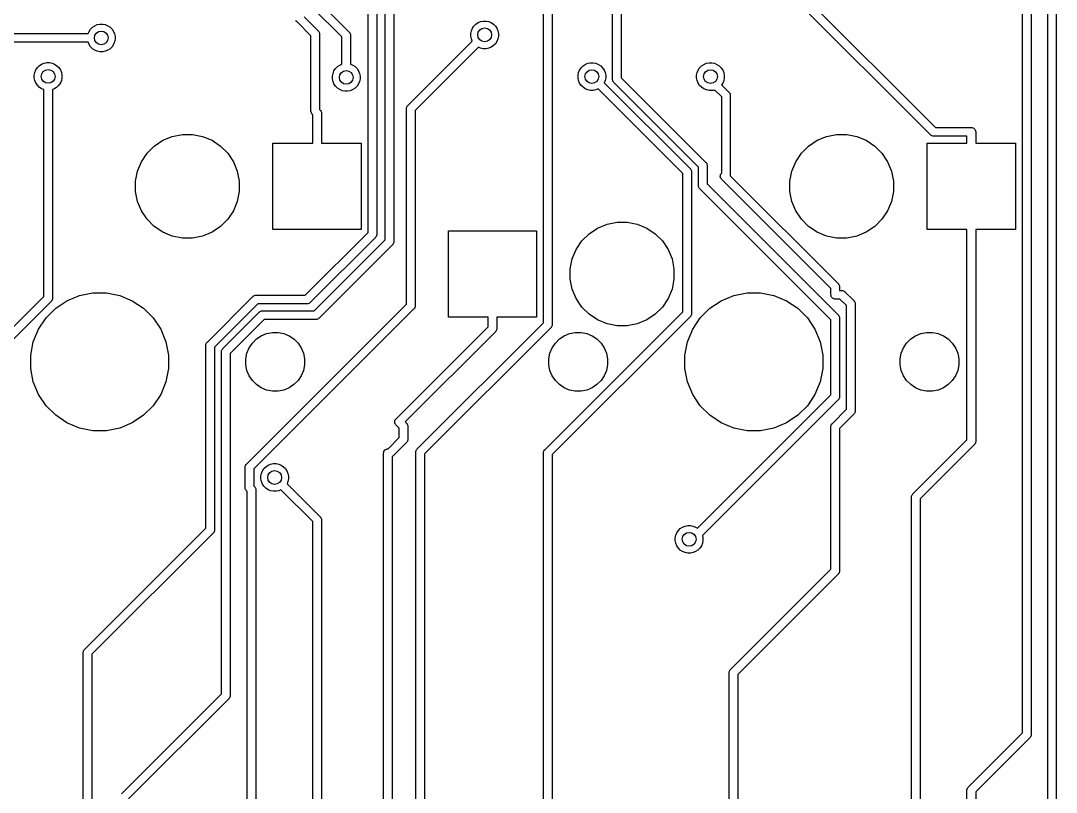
# Model space of a CAD drawing. Extents: x 1.2 to 14.9, y -4.9 to -0.3.
# Drawn here: x 13.698 to 14.877, y -2.725 to -1.846 of the extents above; entities that cross this region are included whole.
import ezdxf

# ---------------------------------------------------------------- set-up
doc = ezdxf.new("R2010")
doc.units = 0
doc.header["$MEASUREMENT"] = 0
doc.layers.add('BLACK', color=7, linetype='CONTINUOUS')

msp = doc.modelspace()

# ---------------------------------------------------------------- linework, layer by layer
at = {"layer": 'BLACK', "linetype": 'CONTINUOUS'}
for p, q in [((14.839, -2.65761), (14.839, -0.782141)), ((14.8489, -0.780343), (14.8489, -2.6594)), ((14.8676, -4.42873), (14.8676, -0.992661)), ((14.8774, -0.992661), (14.8774, -4.43053)), ((14.1132, -2.09596), (14.1132, -1.20623)), ((14.123, -1.20443), (14.123, -2.09776)), ((14.0937, -2.08763), (14.0937, -1.23567)), ((14.1036, -1.23387), (14.1036, -2.08943)), ((14.734, -1.97629), (14.3236, -1.56586)), ((14.3305, -1.5589), (14.7397, -1.96806)), ((14.2936, -2.19049), (14.2936, -1.61228)), ((14.3034, -1.60843), (14.3034, -2.19229)), ((14.3821, -1.66104), (14.3821, -1.9114)), ((14.3722, -1.9132), (14.3722, -1.66284)), ((14.0388, -1.82586), (14.0722, -1.85925)), ((14.064, -1.86494), (14.0306, -1.83155)), ((13.7825, -1.85205), (13.7854, -1.85087)), ((13.7854, -1.85087), (13.7884, -1.85026)), ((13.7884, -1.85026), (13.7915, -1.85026)), ((13.7915, -1.85026), (13.7945, -1.85087)), ((13.7945, -1.85087), (13.7974, -1.85205)), ((14.012, -1.84685), (14.0116, -1.84599)), ((14.0124, -1.84725), (14.012, -1.84685)), ((14.0127, -1.8476), (14.0124, -1.84725)), ((14.0129, -1.84775), (14.0127, -1.8476)), ((14.0287, -1.8636), (14.0129, -1.84775)), ((14.0211, -1.84206), (14.0369, -1.85791)), ((14.2142, -1.85246), (14.2164, -1.85027)), ((14.2164, -1.85027), (14.219, -1.84854)), ((14.219, -1.84854), (14.2219, -1.84736)), ((14.2219, -1.84736), (14.2249, -1.84675)), ((14.2249, -1.84675), (14.228, -1.84675)), ((14.228, -1.84675), (14.2311, -1.84736)), ((14.2311, -1.84736), (14.2339, -1.84854)), ((14.2339, -1.84854), (14.2365, -1.85027)), ((14.2365, -1.85027), (14.2387, -1.85246)), ((13.3959, -1.86109), (13.7749, -1.86109)), ((13.7749, -1.86109), (13.776, -1.85855)), ((13.776, -1.85855), (13.7777, -1.85597)), ((13.7777, -1.85597), (13.7799, -1.85378)), ((13.7799, -1.85378), (13.7825, -1.85205)), ((13.7974, -1.85205), (13.8, -1.85378)), ((13.8, -1.85378), (13.8022, -1.85597)), ((13.8022, -1.85597), (13.8039, -1.85855)), ((13.8039, -1.85855), (13.8051, -1.86141)), ((13.8051, -1.86141), (13.8057, -1.86446)), ((14.0369, -1.85791), (14.0371, -1.85806)), ((14.0371, -1.85806), (14.0373, -1.85825)), ((14.0373, -1.85825), (14.0377, -1.85881)), ((14.0377, -1.85881), (14.0381, -1.8594)), ((14.0381, -1.8594), (14.0382, -1.85967)), ((14.0382, -1.85967), (14.0385, -1.86059)), ((14.0385, -1.86059), (14.0385, -1.86132)), ((14.0385, -1.86132), (14.0385, -1.86132)), ((14.0385, -1.86132), (14.0386, -1.86156)), ((14.0386, -1.86156), (14.0385, -1.8618)), ((14.0385, -1.8618), (14.0385, -1.94756)), ((14.0722, -1.85925), (14.0724, -1.8594)), ((14.0724, -1.8594), (14.0725, -1.85959)), ((14.0725, -1.85959), (14.0725, -1.85959)), ((14.0725, -1.85959), (14.0727, -1.85984)), ((14.0727, -1.85984), (14.073, -1.86015)), ((14.073, -1.86015), (14.0735, -1.86101)), ((14.0735, -1.86101), (14.0737, -1.86194)), ((14.0737, -1.86194), (14.0738, -1.86266)), ((14.0738, -1.86266), (14.0738, -1.86266)), ((14.0738, -1.86266), (14.0738, -1.8629)), ((14.0738, -1.8629), (14.0738, -1.86314)), ((14.0738, -1.86314), (14.0738, -1.89597)), ((14.2107, -1.86095), (14.2113, -1.85791)), ((14.2107, -1.86405), (14.2107, -1.86095)), ((14.2113, -1.85791), (14.2125, -1.85504)), ((14.2125, -1.85504), (14.2142, -1.85246)), ((14.2387, -1.85246), (14.2404, -1.85504)), ((14.2404, -1.85504), (14.2416, -1.85791)), ((14.2416, -1.85791), (14.2422, -1.86095)), ((14.2422, -1.86095), (14.2422, -1.86405)), ((13.7749, -1.87093), (13.3976, -1.87093)), ((13.776, -1.87347), (13.7749, -1.87093)), ((13.7777, -1.87605), (13.776, -1.87347)), ((13.8039, -1.87347), (13.8022, -1.87605)), ((13.8051, -1.8706), (13.8039, -1.87347)), ((13.8057, -1.86756), (13.8051, -1.8706)), ((13.8057, -1.86446), (13.8057, -1.86756)), ((14.0287, -1.94936), (14.0287, -1.8636)), ((14.064, -1.89597), (14.064, -1.86494)), ((14.139, -1.94299), (14.2124, -1.86963)), ((14.2113, -1.86709), (14.2107, -1.86405)), ((14.2124, -1.86963), (14.2113, -1.86709)), ((14.2365, -1.87473), (14.2339, -1.87646)), ((14.2387, -1.87254), (14.2365, -1.87473)), ((14.2404, -1.86996), (14.2387, -1.87254)), ((14.2416, -1.86709), (14.2404, -1.86996)), ((14.2422, -1.86405), (14.2416, -1.86709)), ((13.7799, -1.87824), (13.7777, -1.87605)), ((13.7825, -1.87996), (13.7799, -1.87824)), ((13.7854, -1.88115), (13.7825, -1.87996)), ((13.7884, -1.88176), (13.7854, -1.88115)), ((13.7915, -1.88176), (13.7884, -1.88176)), ((13.7945, -1.88115), (13.7915, -1.88176)), ((13.7974, -1.87996), (13.7945, -1.88115)), ((13.8, -1.87824), (13.7974, -1.87996)), ((13.8022, -1.87605), (13.8, -1.87824)), ((14.2193, -1.87659), (14.1472, -1.94868)), ((14.2219, -1.87764), (14.2193, -1.87659)), ((14.2249, -1.87825), (14.2219, -1.87764)), ((14.228, -1.87825), (14.2249, -1.87825)), ((14.2311, -1.87764), (14.228, -1.87825)), ((14.2339, -1.87646), (14.2311, -1.87764)), ((13.7171, -1.89982), (13.7193, -1.89762)), ((13.7193, -1.89762), (13.7219, -1.8959)), ((13.7219, -1.8959), (13.7248, -1.89471)), ((13.7248, -1.89471), (13.7278, -1.89411)), ((13.7278, -1.89411), (13.7309, -1.89411)), ((13.7309, -1.89411), (13.734, -1.89471)), ((13.734, -1.89471), (13.7368, -1.8959)), ((13.7368, -1.8959), (13.7394, -1.89762)), ((13.7394, -1.89762), (13.7416, -1.89982)), ((14.0589, -1.89874), (14.0614, -1.89702)), ((14.0614, -1.89702), (14.064, -1.89597)), ((14.0738, -1.89597), (14.0764, -1.89702)), ((14.0764, -1.89702), (14.0789, -1.89874)), ((14.3364, -1.90001), (14.3385, -1.89781)), ((14.3385, -1.89781), (14.3411, -1.89609)), ((14.3411, -1.89609), (14.344, -1.8949)), ((14.344, -1.8949), (14.347, -1.8943)), ((14.347, -1.8943), (14.3501, -1.8943)), ((14.3501, -1.8943), (14.3532, -1.8949)), ((14.3532, -1.8949), (14.356, -1.89609)), ((14.356, -1.89609), (14.3586, -1.89781)), ((14.3586, -1.89781), (14.3608, -1.90001)), ((14.4713, -1.90001), (14.4735, -1.89781)), ((14.4735, -1.89781), (14.4761, -1.89609)), ((14.4761, -1.89609), (14.479, -1.8949)), ((14.479, -1.8949), (14.482, -1.8943)), ((14.482, -1.8943), (14.4851, -1.8943)), ((14.4851, -1.8943), (14.4882, -1.8949)), ((14.4882, -1.8949), (14.491, -1.89609)), ((14.491, -1.89609), (14.4936, -1.89781)), ((14.4936, -1.89781), (14.4958, -1.90001)), ((13.7136, -1.9083), (13.7142, -1.90526)), ((13.7136, -1.91141), (13.7136, -1.9083)), ((13.7142, -1.90526), (13.7154, -1.90239)), ((13.7154, -1.90239), (13.7171, -1.89982)), ((13.7416, -1.89982), (13.7433, -1.90239)), ((13.7433, -1.90239), (13.7445, -1.90526)), ((13.7445, -1.90526), (13.7451, -1.9083)), ((13.7451, -1.9083), (13.7451, -1.91141)), ((14.0531, -1.90943), (14.0538, -1.90638)), ((14.0531, -1.91253), (14.0531, -1.90943)), ((14.0538, -1.90638), (14.0549, -1.90352)), ((14.0549, -1.90352), (14.0567, -1.90094)), ((14.0567, -1.90094), (14.0589, -1.89874)), ((14.0789, -1.89874), (14.0811, -1.90094)), ((14.0811, -1.90094), (14.0828, -1.90352)), ((14.0828, -1.90352), (14.084, -1.90638)), ((14.084, -1.90638), (14.0846, -1.90943)), ((14.0846, -1.90943), (14.0846, -1.91253)), ((14.3328, -1.9085), (14.3334, -1.90545)), ((14.3328, -1.9116), (14.3328, -1.9085)), ((14.3334, -1.90545), (14.3346, -1.90259)), ((14.3346, -1.90259), (14.3364, -1.90001)), ((14.3608, -1.90001), (14.3625, -1.90259)), ((14.3625, -1.90259), (14.3637, -1.90545)), ((14.3637, -1.90545), (14.3643, -1.9085)), ((14.3643, -1.9085), (14.3643, -1.9116)), ((14.4678, -1.9085), (14.4684, -1.90545)), ((14.4678, -1.9116), (14.4678, -1.9085)), ((14.4684, -1.90545), (14.4696, -1.90259)), ((14.4696, -1.90259), (14.4713, -1.90001)), ((14.4958, -1.90001), (14.4975, -1.90259)), ((14.4975, -1.90259), (14.4987, -1.90545)), ((14.4987, -1.90545), (14.4993, -1.9085)), ((14.4993, -1.9085), (14.4993, -1.9116)), ((13.7142, -1.91445), (13.7136, -1.91141)), ((13.7154, -1.91731), (13.7142, -1.91445)), ((13.7171, -1.91989), (13.7154, -1.91731)), ((13.7193, -1.92209), (13.7171, -1.91989)), ((13.7219, -1.92381), (13.7193, -1.92209)), ((13.7394, -1.92209), (13.7368, -1.92381)), ((13.7416, -1.91989), (13.7394, -1.92209)), ((13.7433, -1.91731), (13.7416, -1.91989)), ((13.7445, -1.91445), (13.7433, -1.91731)), ((13.7451, -1.91141), (13.7445, -1.91445)), ((14.0538, -1.91557), (14.0531, -1.91253)), ((14.0549, -1.91844), (14.0538, -1.91557)), ((14.0567, -1.92102), (14.0549, -1.91844)), ((14.0589, -1.92321), (14.0567, -1.92102)), ((14.0811, -1.92102), (14.0789, -1.92321)), ((14.0828, -1.91844), (14.0811, -1.92102)), ((14.084, -1.91557), (14.0828, -1.91844)), ((14.0846, -1.91253), (14.084, -1.91557)), ((14.3334, -1.91464), (14.3328, -1.9116)), ((14.3346, -1.91751), (14.3334, -1.91464)), ((14.3364, -1.92009), (14.3346, -1.91751)), ((14.3385, -1.92228), (14.3364, -1.92009)), ((14.3637, -1.91464), (14.3627, -1.91718)), ((14.3627, -1.91718), (14.4603, -2.01483)), ((14.3643, -1.9116), (14.3637, -1.91464)), ((14.3722, -1.91344), (14.3722, -1.9132)), ((14.3722, -1.91368), (14.3722, -1.91344)), ((14.3723, -1.91441), (14.3722, -1.91368)), ((14.3722, -1.91368), (14.3722, -1.91368)), ((14.3726, -1.91533), (14.3723, -1.91441)), ((14.373, -1.91619), (14.3726, -1.91533)), ((14.3736, -1.91694), (14.373, -1.91619)), ((14.3738, -1.91709), (14.3736, -1.91694)), ((14.4698, -2.01309), (14.3738, -1.91709)), ((14.3821, -1.9114), (14.4781, -2.0074)), ((14.4684, -1.91464), (14.4678, -1.9116)), ((14.4696, -1.91751), (14.4684, -1.91464)), ((14.4713, -1.92009), (14.4696, -1.91751)), ((14.4735, -1.92228), (14.4713, -1.92009)), ((14.4975, -1.91751), (14.4963, -1.91932)), ((14.4963, -1.91932), (14.5046, -1.92761)), ((14.4987, -1.91464), (14.4975, -1.91751)), ((14.4993, -1.9116), (14.4987, -1.91464)), ((13.7244, -1.92486), (13.7219, -1.92381)), ((13.7244, -2.16064), (13.7244, -1.92486)), ((13.7368, -1.92381), (13.7343, -1.92486)), ((13.7343, -1.92486), (13.7343, -2.16244)), ((14.0614, -1.92493), (14.0589, -1.92321)), ((14.0643, -1.92612), (14.0614, -1.92493)), ((14.0673, -1.92672), (14.0643, -1.92612)), ((14.0704, -1.92672), (14.0673, -1.92672)), ((14.0735, -1.92612), (14.0704, -1.92672)), ((14.0764, -1.92493), (14.0735, -1.92612)), ((14.0789, -1.92321), (14.0764, -1.92493)), ((14.3411, -1.924), (14.3385, -1.92228)), ((14.344, -1.92519), (14.3411, -1.924)), ((14.347, -1.9258), (14.344, -1.92519)), ((14.3501, -1.9258), (14.347, -1.9258)), ((14.3532, -1.92519), (14.3501, -1.9258)), ((14.3557, -1.92414), (14.3532, -1.92519)), ((14.4521, -2.02052), (14.3557, -1.92414)), ((14.4761, -1.924), (14.4735, -1.92228)), ((14.479, -1.92519), (14.4761, -1.924)), ((14.482, -1.9258), (14.479, -1.92519)), ((14.4833, -1.9258), (14.482, -1.9258)), ((14.4836, -1.92582), (14.4833, -1.9258)), ((14.4838, -1.9258), (14.4836, -1.92582)), ((14.4889, -1.9258), (14.4838, -1.9258)), ((14.4964, -1.9333), (14.4889, -1.9258)), ((14.4964, -2.01997), (14.4964, -1.9333)), ((14.5046, -1.92761), (14.5048, -1.92776)), ((14.5048, -1.92776), (14.5049, -1.92795)), ((14.5049, -1.92795), (14.5049, -1.92795)), ((14.5049, -1.92795), (14.5054, -1.92851)), ((14.5054, -1.92851), (14.5057, -1.92913)), ((14.5057, -1.92913), (14.5059, -1.92937)), ((14.5059, -1.92937), (14.5061, -1.9303)), ((14.5061, -1.9303), (14.5062, -1.93102)), ((14.5062, -1.93102), (14.5062, -1.93102)), ((14.5062, -1.93102), (14.5062, -1.93126)), ((14.5062, -1.93126), (14.5062, -1.9315)), ((14.5062, -1.9315), (14.5062, -2.02179)), ((14.1374, -1.9464), (14.1375, -1.94568)), ((14.1375, -1.94568), (14.1378, -1.94475)), ((14.1378, -1.94475), (14.1382, -1.9439)), ((14.1382, -1.9439), (14.1388, -1.94315)), ((14.1388, -1.94315), (14.139, -1.94299)), ((14.0287, -1.9496), (14.0287, -1.94936)), ((14.0288, -1.95056), (14.0287, -1.9496)), ((14.0291, -1.95149), (14.0288, -1.95056)), ((14.0295, -1.95235), (14.0291, -1.95149)), ((14.03, -1.95291), (14.0295, -1.95235)), ((14.0301, -1.9531), (14.03, -1.95291)), ((14.0303, -1.95325), (14.0301, -1.9531)), ((14.0307, -1.95364), (14.0303, -1.95325)), ((14.0307, -1.98579), (14.0307, -1.95364)), ((14.0385, -1.94756), (14.0389, -1.94796)), ((14.0389, -1.94796), (14.0391, -1.94811)), ((14.0391, -1.94811), (14.0397, -1.94886)), ((14.0397, -1.94886), (14.0402, -1.94971)), ((14.0402, -1.94971), (14.0405, -1.95064)), ((14.0405, -1.95064), (14.0406, -1.95136)), ((14.0406, -1.95136), (14.0406, -1.95137)), ((14.0406, -1.95137), (14.0406, -1.95161)), ((14.0406, -1.95161), (14.0406, -1.95185)), ((14.0406, -1.95185), (14.0406, -1.98579)), ((14.1374, -1.94665), (14.1374, -1.9464)), ((14.1374, -1.9464), (14.1374, -1.9464)), ((14.1374, -1.94689), (14.1374, -1.94665)), ((14.1374, -2.16936), (14.1374, -1.94689)), ((14.1472, -1.94868), (14.1472, -2.17115)), ((14.7397, -1.96806), (14.7804, -1.96806)), ((14.7804, -1.96806), (14.7806, -1.96804)), ((14.7806, -1.96804), (14.7809, -1.96806)), ((14.7809, -1.96806), (14.7816, -1.96813)), ((14.7816, -1.96813), (14.7825, -1.96841)), ((14.7825, -1.96841), (14.7834, -1.96887)), ((14.7834, -1.96887), (14.7841, -1.96948)), ((13.86, -1.98267), (13.8708, -1.97821)), ((13.8708, -1.97821), (13.8822, -1.97594)), ((13.8822, -1.97594), (13.8938, -1.97594)), ((13.8938, -1.97594), (13.9052, -1.97821)), ((13.9052, -1.97821), (13.916, -1.98267)), ((14.605, -1.98267), (14.6158, -1.97821)), ((14.6158, -1.97821), (14.6272, -1.97594)), ((14.6272, -1.97594), (14.6388, -1.97594)), ((14.6388, -1.97594), (14.6502, -1.97821)), ((14.6502, -1.97821), (14.661, -1.98267)), ((14.7342, -1.97648), (14.734, -1.97629)), ((14.7344, -1.97663), (14.7342, -1.97648)), ((14.7349, -1.97709), (14.7344, -1.97663)), ((14.7353, -1.9773), (14.7349, -1.97709)), ((14.7358, -1.97755), (14.7353, -1.9773)), ((14.7367, -1.97783), (14.7358, -1.97755)), ((14.7374, -1.9779), (14.7367, -1.97783)), ((14.7377, -1.97793), (14.7374, -1.9779)), ((14.7374, -1.9779), (14.7374, -1.9779)), ((14.7379, -1.9779), (14.7377, -1.97793)), ((14.7757, -1.9779), (14.7379, -1.9779)), ((14.7757, -1.98579), (14.7757, -1.9779)), ((14.7841, -1.96948), (14.7847, -1.97023)), ((14.7847, -1.97023), (14.7852, -1.97109)), ((14.7852, -1.97109), (14.7855, -1.97202)), ((14.7855, -1.97202), (14.7856, -1.97298)), ((14.7856, -1.97298), (14.7856, -1.97322)), ((14.7856, -1.97322), (14.7856, -1.98579)), ((13.8421, -1.99735), (13.8503, -1.98913)), ((13.8503, -1.98913), (13.86, -1.98267)), ((13.916, -1.98267), (13.9256, -1.98913)), ((13.9256, -1.98913), (13.9339, -1.99735)), ((13.9854, -2.08421), (13.9854, -1.98579)), ((13.9854, -1.98579), (14.0307, -1.98579)), ((14.0406, -1.98579), (14.0858, -1.98579)), ((14.0858, -1.98579), (14.0858, -2.08421)), ((14.5871, -1.99735), (14.5953, -1.98913)), ((14.5953, -1.98913), (14.605, -1.98267)), ((14.661, -1.98267), (14.6706, -1.98913)), ((14.6706, -1.98913), (14.6789, -1.99735)), ((14.7304, -2.08421), (14.7304, -1.98579)), ((14.7304, -1.98579), (14.7757, -1.98579)), ((14.7856, -1.98579), (14.8308, -1.98579)), ((14.8308, -1.98579), (14.8308, -2.08421)), ((13.8357, -2.00703), (13.8421, -1.99735)), ((13.9339, -1.99735), (13.9403, -2.00703)), ((14.5807, -2.00703), (14.5871, -1.99735)), ((14.6789, -1.99735), (14.6853, -2.00703)), ((13.8312, -2.01777), (13.8357, -2.00703)), ((13.9403, -2.00703), (13.9448, -2.01777)), ((14.4603, -2.01483), (14.4605, -2.01499)), ((14.4605, -2.01499), (14.4607, -2.01517)), ((14.4607, -2.01517), (14.4607, -2.01518)), ((14.4607, -2.01518), (14.461, -2.01562)), ((14.461, -2.01562), (14.4611, -2.01574)), ((14.4611, -2.01574), (14.4616, -2.01659)), ((14.4698, -2.03394), (14.4698, -2.01309)), ((14.4781, -2.0074), (14.4782, -2.00755)), ((14.4782, -2.00755), (14.4784, -2.00774)), ((14.4784, -2.00774), (14.4789, -2.0083)), ((14.4789, -2.0083), (14.4793, -2.0091)), ((14.4793, -2.0091), (14.4793, -2.00916)), ((14.4793, -2.00916), (14.4796, -2.01009)), ((14.4796, -2.01009), (14.4797, -2.01081)), ((14.4797, -2.01081), (14.4797, -2.01081)), ((14.4797, -2.01081), (14.4797, -2.01105)), ((14.4797, -2.01105), (14.4797, -2.01129)), ((14.4797, -2.01129), (14.4797, -2.03214)), ((14.5762, -2.01777), (14.5807, -2.00703)), ((14.6853, -2.00703), (14.6898, -2.01777)), ((13.8289, -2.02918), (13.8312, -2.01777)), ((13.9448, -2.01777), (13.947, -2.02918)), ((14.4521, -2.17799), (14.4521, -2.02052)), ((14.4616, -2.01659), (14.4619, -2.01752)), ((14.4619, -2.01752), (14.4619, -2.01824)), ((14.4619, -2.01824), (14.4619, -2.01824)), ((14.4619, -2.01824), (14.462, -2.01848)), ((14.462, -2.01848), (14.4619, -2.01873)), ((14.4619, -2.01873), (14.4619, -2.17979)), ((14.4948, -2.02354), (14.4949, -2.02258)), ((14.4949, -2.02451), (14.4948, -2.02354)), ((14.4949, -2.02258), (14.4952, -2.02165)), ((14.4952, -2.02544), (14.4949, -2.02451)), ((14.4952, -2.02165), (14.4957, -2.0208)), ((14.4957, -2.02629), (14.4952, -2.02544)), ((14.4957, -2.02074), (14.4963, -2.02005)), ((14.4957, -2.0208), (14.4957, -2.02074)), ((14.4963, -2.02704), (14.4957, -2.02629)), ((14.4963, -2.02005), (14.4964, -2.01997)), ((14.4965, -2.02719), (14.4963, -2.02704)), ((14.6208, -2.15153), (14.4965, -2.02719)), ((14.5062, -2.02227), (14.5061, -2.02295)), ((14.5061, -2.02295), (14.629, -2.14584)), ((14.5062, -2.02179), (14.5062, -2.02203)), ((14.5062, -2.02203), (14.5062, -2.02227)), ((14.5062, -2.02227), (14.5062, -2.02227)), ((14.5739, -2.02918), (14.5762, -2.01777)), ((14.6898, -2.01777), (14.692, -2.02918)), ((13.8289, -2.04082), (13.8289, -2.02918)), ((13.947, -2.02918), (13.947, -2.04082)), ((14.4698, -2.03418), (14.4698, -2.03394)), ((14.4698, -2.03442), (14.4698, -2.03418)), ((14.4699, -2.03514), (14.4698, -2.03442)), ((14.4698, -2.03442), (14.4698, -2.03442)), ((14.4702, -2.03607), (14.4699, -2.03514)), ((14.4706, -2.03692), (14.4702, -2.03607)), ((14.4713, -2.03767), (14.4706, -2.03692)), ((14.4714, -2.03783), (14.4713, -2.03767)), ((14.6208, -2.18718), (14.4714, -2.03783)), ((14.4797, -2.03214), (14.629, -2.1815)), ((14.5739, -2.04082), (14.5739, -2.02918)), ((14.692, -2.02918), (14.692, -2.04082)), ((13.8312, -2.05223), (13.8289, -2.04082)), ((13.947, -2.04082), (13.9448, -2.05223)), ((14.5762, -2.05223), (14.5739, -2.04082)), ((14.692, -2.04082), (14.6898, -2.05223)), ((13.8357, -2.06297), (13.8312, -2.05223)), ((13.8421, -2.07265), (13.8357, -2.06297)), ((13.9403, -2.06297), (13.9339, -2.07265)), ((13.9448, -2.05223), (13.9403, -2.06297)), ((14.5807, -2.06297), (14.5762, -2.05223)), ((14.5871, -2.07265), (14.5807, -2.06297)), ((14.6853, -2.06297), (14.6789, -2.07265)), ((14.6898, -2.05223), (14.6853, -2.06297)), ((13.8503, -2.08087), (13.8421, -2.07265)), ((13.9339, -2.07265), (13.9256, -2.08087)), ((14.5953, -2.08087), (14.5871, -2.07265)), ((14.6789, -2.07265), (14.6706, -2.08087)), ((13.86, -2.08733), (13.8503, -2.08087)), ((13.9256, -2.08087), (13.916, -2.08733)), ((14.0858, -2.08421), (13.9854, -2.08421)), ((14.1852, -2.18421), (14.1852, -2.08579)), ((14.1852, -2.08579), (14.2856, -2.08579)), ((14.2856, -2.08579), (14.2856, -2.18421)), ((14.3453, -2.08913), (14.355, -2.08267)), ((14.355, -2.08267), (14.3658, -2.07821)), ((14.3658, -2.07821), (14.3772, -2.07594)), ((14.3772, -2.07594), (14.3888, -2.07594)), ((14.3888, -2.07594), (14.4002, -2.07821)), ((14.4002, -2.07821), (14.411, -2.08267)), ((14.411, -2.08267), (14.4206, -2.08913)), ((14.605, -2.08733), (14.5953, -2.08087)), ((14.6706, -2.08087), (14.661, -2.08733)), ((14.7757, -2.08421), (14.7304, -2.08421)), ((14.7757, -2.32402), (14.7757, -2.08421)), ((14.8308, -2.08421), (14.7856, -2.08421)), ((14.7856, -2.08421), (14.7856, -2.32582)), ((13.8708, -2.09179), (13.86, -2.08733)), ((13.8822, -2.09406), (13.8708, -2.09179)), ((13.8938, -2.09406), (13.8822, -2.09406)), ((13.9052, -2.09179), (13.8938, -2.09406)), ((13.916, -2.08733), (13.9052, -2.09179)), ((14.0222, -2.15917), (14.0937, -2.08763)), ((14.102, -2.09332), (14.0279, -2.1674)), ((14.0322, -2.1769), (14.1132, -2.09596)), ((14.1021, -2.09317), (14.102, -2.09332)), ((14.1026, -2.0926), (14.1021, -2.09317)), ((14.1028, -2.09242), (14.1026, -2.0926)), ((14.1032, -2.09156), (14.1028, -2.09242)), ((14.1033, -2.09125), (14.1032, -2.09156)), ((14.1035, -2.09063), (14.1033, -2.09125)), ((14.1036, -2.08991), (14.1035, -2.09063)), ((14.1036, -2.08943), (14.1036, -2.08967)), ((14.1036, -2.08967), (14.1036, -2.08991)), ((14.1036, -2.08991), (14.1036, -2.08991)), ((14.123, -2.09824), (14.1229, -2.09896)), ((14.1229, -2.09896), (14.1229, -2.09928)), ((14.123, -2.09776), (14.123, -2.098)), ((14.123, -2.098), (14.123, -2.09824)), ((14.123, -2.09824), (14.123, -2.09824)), ((14.3307, -2.10703), (14.3371, -2.09735)), ((14.3371, -2.09735), (14.3453, -2.08913)), ((14.4206, -2.08913), (14.4289, -2.09735)), ((14.4289, -2.09735), (14.4353, -2.10703)), ((14.6158, -2.09179), (14.605, -2.08733)), ((14.6272, -2.09406), (14.6158, -2.09179)), ((14.6388, -2.09406), (14.6272, -2.09406)), ((14.6502, -2.09179), (14.6388, -2.09406)), ((14.661, -2.08733), (14.6502, -2.09179)), ((14.1214, -2.10165), (14.0379, -2.18513)), ((14.1216, -2.1015), (14.1214, -2.10165)), ((14.1218, -2.10122), (14.1216, -2.1015)), ((14.1222, -2.10075), (14.1218, -2.10122)), ((14.1227, -2.09989), (14.1222, -2.10075)), ((14.1229, -2.09928), (14.1227, -2.09989)), ((14.3262, -2.11777), (14.3307, -2.10703)), ((14.4353, -2.10703), (14.4398, -2.11777)), ((14.3239, -2.12918), (14.3262, -2.11777)), ((14.4398, -2.11777), (14.442, -2.12918)), ((14.3239, -2.14082), (14.3239, -2.12918)), ((14.442, -2.12918), (14.442, -2.14082)), ((14.3262, -2.15223), (14.3239, -2.14082)), ((14.442, -2.14082), (14.4398, -2.15223)), ((14.629, -2.14584), (14.6292, -2.14599)), ((14.6292, -2.14599), (14.6294, -2.14618)), ((14.6294, -2.14618), (14.6294, -2.14618)), ((14.6294, -2.14618), (14.6298, -2.14674)), ((13.7651, -2.15952), (13.7803, -2.1565)), ((13.7803, -2.1565), (13.7957, -2.1565)), ((13.7957, -2.1565), (13.8109, -2.15952)), ((14.3307, -2.16297), (14.3262, -2.15223)), ((14.4398, -2.15223), (14.4353, -2.16297)), ((14.5101, -2.15952), (14.5253, -2.1565)), ((14.5253, -2.1565), (14.5407, -2.1565)), ((14.5407, -2.1565), (14.5559, -2.15952)), ((14.6208, -2.15832), (14.6208, -2.15153)), ((14.6298, -2.14674), (14.6303, -2.14759)), ((14.6303, -2.14759), (14.6303, -2.1476)), ((14.6303, -2.1476), (14.6306, -2.14852)), ((14.6306, -2.14852), (14.6306, -2.14925)), ((14.6306, -2.14925), (14.6306, -2.14925)), ((14.6306, -2.14925), (14.6307, -2.14949)), ((14.6307, -2.14949), (14.6306, -2.14973)), ((14.6306, -2.14973), (14.6306, -2.15364)), ((14.6306, -2.15364), (14.6328, -2.15364)), ((14.6328, -2.15364), (14.6331, -2.15361)), ((14.6331, -2.15361), (14.6333, -2.15364)), ((14.6333, -2.15364), (14.6333, -2.15364)), ((14.6333, -2.15364), (14.634, -2.15371)), ((14.634, -2.15371), (14.635, -2.15399)), ((14.635, -2.15399), (14.6358, -2.15445)), ((14.6358, -2.15445), (14.6366, -2.15506)), ((14.6366, -2.15506), (14.6367, -2.15525)), ((14.6367, -2.15525), (14.6468, -2.16529)), ((13.555, -2.33004), (13.7244, -2.16064)), ((13.7327, -2.16633), (13.5633, -2.33573)), ((13.7329, -2.16617), (13.7327, -2.16633)), ((13.7333, -2.16568), (13.7329, -2.16617)), ((13.7335, -2.16542), (13.7333, -2.16568)), ((13.7339, -2.16457), (13.7335, -2.16542)), ((13.734, -2.16431), (13.7339, -2.16457)), ((13.7342, -2.16364), (13.734, -2.16431)), ((13.7343, -2.16292), (13.7342, -2.16364)), ((13.7343, -2.16244), (13.7343, -2.16268)), ((13.7343, -2.16268), (13.7343, -2.16292)), ((13.7343, -2.16292), (13.7343, -2.16292)), ((13.738, -2.17403), (13.7508, -2.16543)), ((13.7508, -2.16543), (13.7651, -2.15952)), ((13.8109, -2.15952), (13.8252, -2.16543)), ((13.8252, -2.16543), (13.838, -2.17403)), ((13.9107, -2.21255), (13.9624, -2.16078)), ((13.9681, -2.16901), (13.9189, -2.21824)), ((13.9555, -2.35129), (14.1374, -2.16936)), ((13.9624, -2.16078), (13.9626, -2.16059)), ((13.9626, -2.16059), (13.9628, -2.16044)), ((13.9628, -2.16044), (13.9634, -2.15998)), ((13.9628, -2.16044), (13.9628, -2.16044)), ((13.9634, -2.15998), (13.9642, -2.15952)), ((13.9642, -2.15952), (13.9651, -2.15924)), ((13.9642, -2.15952), (13.9642, -2.15952)), ((13.9651, -2.15924), (13.9659, -2.15917)), ((13.9659, -2.15917), (13.9661, -2.15915)), ((13.9659, -2.15917), (13.9659, -2.15917)), ((13.9661, -2.15915), (13.9663, -2.15917)), ((13.9663, -2.15917), (14.0222, -2.15917)), ((14.024, -2.16901), (13.9681, -2.16901)), ((14.0242, -2.16904), (14.024, -2.16901)), ((14.0245, -2.16901), (14.0242, -2.16904)), ((14.0252, -2.16894), (14.0245, -2.16901)), ((14.0245, -2.16901), (14.0245, -2.16901)), ((14.0261, -2.16866), (14.0252, -2.16894)), ((14.027, -2.1682), (14.0261, -2.16866)), ((14.0277, -2.16759), (14.027, -2.1682)), ((14.0279, -2.1674), (14.0277, -2.16759)), ((14.3371, -2.17265), (14.3307, -2.16297)), ((14.4353, -2.16297), (14.4289, -2.17265)), ((14.483, -2.17403), (14.4958, -2.16543)), ((14.4958, -2.16543), (14.5101, -2.15952)), ((14.5559, -2.15952), (14.5702, -2.16543)), ((14.5702, -2.16543), (14.583, -2.17403)), ((14.6208, -2.15856), (14.6208, -2.15832)), ((14.6209, -2.15952), (14.6208, -2.15856)), ((14.6212, -2.16045), (14.6209, -2.15952)), ((14.6215, -2.16119), (14.6212, -2.16045)), ((14.6216, -2.16131), (14.6215, -2.16119)), ((14.6222, -2.16206), (14.6216, -2.16131)), ((14.623, -2.16267), (14.6222, -2.16206)), ((14.6238, -2.16313), (14.623, -2.16267)), ((14.6248, -2.16341), (14.6238, -2.16313)), ((14.6257, -2.1635), (14.6248, -2.16341)), ((14.626, -2.16348), (14.6257, -2.1635)), ((14.631, -2.16348), (14.626, -2.16348)), ((14.6385, -2.17098), (14.631, -2.16348)), ((14.6468, -2.16529), (14.6469, -2.16544)), ((14.6469, -2.16544), (14.6471, -2.16563)), ((14.6471, -2.16563), (14.6471, -2.16563)), ((14.6471, -2.16563), (14.6476, -2.16619)), ((14.6476, -2.16619), (14.648, -2.16699)), ((14.648, -2.16699), (14.648, -2.16705)), ((14.648, -2.16705), (14.6483, -2.16798)), ((14.6483, -2.16798), (14.6484, -2.1687)), ((14.6484, -2.1687), (14.6484, -2.1687)), ((14.6484, -2.1687), (14.6484, -2.16894)), ((14.6484, -2.16894), (14.6484, -2.16918)), ((14.6484, -2.16918), (14.6484, -2.29083)), ((13.727, -2.18496), (13.738, -2.17403)), ((13.838, -2.17403), (13.849, -2.18496)), ((13.9284, -2.2199), (13.9698, -2.17851)), ((14.1456, -2.17504), (13.9637, -2.35698)), ((13.9698, -2.17851), (13.9699, -2.17832)), ((13.9699, -2.17832), (13.9701, -2.17817)), ((13.9701, -2.17817), (13.9707, -2.17771)), ((13.9707, -2.17771), (13.9716, -2.17725)), ((13.9716, -2.17725), (13.9725, -2.17697)), ((13.9725, -2.17697), (13.9732, -2.1769)), ((13.9732, -2.1769), (13.9734, -2.17687)), ((13.9732, -2.1769), (13.9732, -2.1769)), ((13.9734, -2.17687), (13.9737, -2.1769)), ((13.9737, -2.1769), (14.0322, -2.1769)), ((14.1458, -2.17489), (14.1456, -2.17504)), ((14.1461, -2.17455), (14.1458, -2.17489)), ((14.1464, -2.17414), (14.1461, -2.17455)), ((14.1469, -2.17329), (14.1464, -2.17414)), ((14.147, -2.17305), (14.1469, -2.17329)), ((14.1472, -2.17236), (14.147, -2.17305)), ((14.1472, -2.17115), (14.1473, -2.17139)), ((14.1473, -2.17139), (14.1472, -2.17163)), ((14.1472, -2.17163), (14.1472, -2.17164)), ((14.1472, -2.17164), (14.1472, -2.17236)), ((14.2952, -2.33492), (14.4521, -2.17799)), ((14.3453, -2.18087), (14.3371, -2.17265)), ((14.355, -2.18733), (14.3453, -2.18087)), ((14.4206, -2.18087), (14.411, -2.18733)), ((14.4289, -2.17265), (14.4206, -2.18087)), ((14.4619, -2.18099), (14.4616, -2.18192)), ((14.4619, -2.17979), (14.462, -2.18003)), ((14.462, -2.18003), (14.4619, -2.18027)), ((14.4619, -2.18027), (14.4619, -2.18027)), ((14.4619, -2.18027), (14.4619, -2.18099)), ((14.472, -2.18496), (14.483, -2.17403)), ((14.583, -2.17403), (14.594, -2.18496)), ((14.629, -2.1815), (14.6292, -2.18165)), ((14.6385, -2.28903), (14.6385, -2.17098)), ((13.7184, -2.19782), (13.727, -2.18496)), ((13.849, -2.18496), (13.8576, -2.19782)), ((13.9755, -2.18674), (13.9366, -2.22559)), ((14.034, -2.18674), (13.9755, -2.18674)), ((14.0343, -2.18676), (14.034, -2.18674)), ((14.0345, -2.18674), (14.0343, -2.18676)), ((14.0352, -2.18667), (14.0345, -2.18674)), ((14.0345, -2.18674), (14.0345, -2.18674)), ((14.0362, -2.18639), (14.0352, -2.18667)), ((14.037, -2.18593), (14.0362, -2.18639)), ((14.0378, -2.18532), (14.037, -2.18593)), ((14.0379, -2.18513), (14.0378, -2.18532)), ((14.1497, -2.33433), (14.2936, -2.19049)), ((14.2304, -2.18421), (14.1852, -2.18421)), ((14.2304, -2.19498), (14.2304, -2.18421)), ((14.2856, -2.18421), (14.2403, -2.18421)), ((14.2403, -2.18421), (14.2403, -2.19678)), ((14.3034, -2.19277), (14.3033, -2.19349)), ((14.4603, -2.18368), (14.3034, -2.34061)), ((14.3034, -2.19229), (14.3034, -2.19253)), ((14.3034, -2.19253), (14.3034, -2.19277)), ((14.3034, -2.19277), (14.3034, -2.19277)), ((14.3658, -2.19179), (14.355, -2.18733)), ((14.3772, -2.19406), (14.3658, -2.19179)), ((14.4002, -2.19179), (14.3888, -2.19406)), ((14.411, -2.18733), (14.4002, -2.19179)), ((14.4605, -2.18352), (14.4603, -2.18368)), ((14.4607, -2.18334), (14.4605, -2.18352)), ((14.4611, -2.18278), (14.4607, -2.18334)), ((14.4607, -2.18334), (14.4607, -2.18334)), ((14.4616, -2.18192), (14.4611, -2.18277)), ((14.4611, -2.18277), (14.4611, -2.18278)), ((14.4634, -2.19782), (14.472, -2.18496)), ((14.594, -2.18496), (14.6026, -2.19782)), ((14.6208, -2.27281), (14.6208, -2.18718)), ((14.6292, -2.18165), (14.6294, -2.18184)), ((14.6294, -2.18184), (14.6294, -2.18184)), ((14.6294, -2.18184), (14.6297, -2.18226)), ((14.6297, -2.18226), (14.6298, -2.1824)), ((14.6298, -2.1824), (14.6303, -2.18325)), ((14.6303, -2.18325), (14.6306, -2.18418)), ((14.6306, -2.18418), (14.6306, -2.1849)), ((14.6306, -2.1849), (14.6306, -2.1849)), ((14.6306, -2.1849), (14.6307, -2.18515)), ((14.6307, -2.18515), (14.6306, -2.18539)), ((14.6306, -2.18539), (14.6306, -2.27461)), ((13.7125, -2.2121), (13.7184, -2.19782)), ((13.8576, -2.19782), (13.8635, -2.2121)), ((13.9721, -2.20531), (13.9782, -2.20279)), ((13.9782, -2.20279), (13.9847, -2.2015)), ((13.9847, -2.2015), (13.9913, -2.2015)), ((13.9913, -2.2015), (13.9978, -2.20279)), ((13.9978, -2.20279), (14.0039, -2.20531)), ((14.1256, -2.29982), (14.2304, -2.19498)), ((14.2387, -2.20067), (14.1359, -2.30347)), ((14.3018, -2.19618), (14.1579, -2.34001)), ((14.2389, -2.20052), (14.2387, -2.20067)), ((14.2393, -2.19994), (14.2389, -2.20052)), ((14.2395, -2.19977), (14.2393, -2.19994)), ((14.2399, -2.19891), (14.2395, -2.19977)), ((14.24, -2.19859), (14.2399, -2.19891)), ((14.2402, -2.19798), (14.24, -2.19859)), ((14.2403, -2.19726), (14.2402, -2.19798)), ((14.2403, -2.19678), (14.2403, -2.19702)), ((14.2403, -2.19702), (14.2403, -2.19726)), ((14.2403, -2.19726), (14.2403, -2.19726)), ((14.302, -2.19602), (14.3018, -2.19618)), ((14.3021, -2.19584), (14.302, -2.19602)), ((14.3026, -2.19527), (14.3021, -2.19584)), ((14.3021, -2.19584), (14.3021, -2.19584)), ((14.3027, -2.19513), (14.3026, -2.19527)), ((14.303, -2.19442), (14.3027, -2.19513)), ((14.3033, -2.19349), (14.303, -2.19442)), ((14.3171, -2.20531), (14.3232, -2.20279)), ((14.3232, -2.20279), (14.3297, -2.2015)), ((14.3297, -2.2015), (14.3363, -2.2015)), ((14.3363, -2.2015), (14.3428, -2.20279)), ((14.3428, -2.20279), (14.3489, -2.20531)), ((14.3888, -2.19406), (14.3772, -2.19406)), ((14.4575, -2.2121), (14.4634, -2.19782)), ((14.6026, -2.19782), (14.6085, -2.2121)), ((14.7171, -2.20531), (14.7232, -2.20279)), ((14.7232, -2.20279), (14.7297, -2.2015)), ((14.7297, -2.2015), (14.7363, -2.2015)), ((14.7363, -2.2015), (14.7428, -2.20279)), ((14.7428, -2.20279), (14.7489, -2.20531)), ((13.7095, -2.22727), (13.7125, -2.2121)), ((13.8635, -2.2121), (13.8665, -2.22727)), ((13.909, -2.2162), (13.9091, -2.21596)), ((13.9091, -2.21644), (13.909, -2.2162)), ((13.9091, -2.21524), (13.9094, -2.21431)), ((13.9091, -2.21596), (13.9091, -2.21524)), ((13.9091, -2.21596), (13.9091, -2.21596)), ((13.9091, -2.42449), (13.9091, -2.21644)), ((13.9094, -2.21431), (13.9099, -2.21345)), ((13.9099, -2.21345), (13.9105, -2.2127)), ((13.9105, -2.2127), (13.9107, -2.21255)), ((13.9583, -2.21913), (13.962, -2.21365)), ((13.962, -2.21365), (13.9666, -2.20898)), ((13.9666, -2.20898), (13.9721, -2.20531)), ((14.0039, -2.20531), (14.0093, -2.20898)), ((14.0093, -2.20898), (14.014, -2.21365)), ((14.014, -2.21365), (14.0177, -2.21913)), ((14.3033, -2.21913), (14.307, -2.21365)), ((14.307, -2.21365), (14.3116, -2.20898)), ((14.3116, -2.20898), (14.3171, -2.20531)), ((14.3489, -2.20531), (14.3543, -2.20898)), ((14.3543, -2.20898), (14.359, -2.21365)), ((14.359, -2.21365), (14.3627, -2.21913)), ((14.4545, -2.22727), (14.4575, -2.2121)), ((14.6085, -2.2121), (14.6115, -2.22727)), ((14.7033, -2.21913), (14.707, -2.21365)), ((14.707, -2.21365), (14.7116, -2.20898)), ((14.7116, -2.20898), (14.7171, -2.20531)), ((14.7489, -2.20531), (14.7543, -2.20898)), ((14.7543, -2.20898), (14.759, -2.21365)), ((14.759, -2.21365), (14.7627, -2.21913)), ((13.7095, -2.24273), (13.7095, -2.22727)), ((13.8665, -2.22727), (13.8665, -2.24273)), ((13.9189, -2.21824), (13.9189, -2.42629)), ((13.9268, -2.22331), (13.9269, -2.22258)), ((13.9268, -2.22355), (13.9268, -2.22331)), ((13.9268, -2.22331), (13.9268, -2.22331)), ((13.9268, -2.22379), (13.9268, -2.22355)), ((13.9268, -2.61325), (13.9268, -2.22379)), ((13.9269, -2.22258), (13.9271, -2.22165)), ((13.9271, -2.22165), (13.9276, -2.2208)), ((13.9276, -2.2208), (13.9282, -2.22005)), ((13.9282, -2.22005), (13.9284, -2.2199)), ((13.9366, -2.22559), (13.9366, -2.61504)), ((13.9545, -2.2317), (13.9558, -2.22523)), ((13.9558, -2.22523), (13.9583, -2.21913)), ((14.0177, -2.21913), (14.0202, -2.22523)), ((14.0202, -2.22523), (14.0215, -2.2317)), ((14.2995, -2.2317), (14.3008, -2.22523)), ((14.3008, -2.22523), (14.3033, -2.21913)), ((14.3627, -2.21913), (14.3652, -2.22523)), ((14.3652, -2.22523), (14.3665, -2.2317)), ((14.4545, -2.24273), (14.4545, -2.22727)), ((14.6115, -2.22727), (14.6115, -2.24273)), ((14.6995, -2.2317), (14.7008, -2.22523)), ((14.7008, -2.22523), (14.7033, -2.21913)), ((14.7627, -2.21913), (14.7652, -2.22523)), ((14.7652, -2.22523), (14.7665, -2.2317)), ((13.9545, -2.2383), (13.9545, -2.2317)), ((13.9558, -2.24477), (13.9545, -2.2383)), ((14.0215, -2.2383), (14.0202, -2.24477)), ((14.0215, -2.2317), (14.0215, -2.2383)), ((14.2995, -2.2383), (14.2995, -2.2317)), ((14.3008, -2.24477), (14.2995, -2.2383)), ((14.3665, -2.2383), (14.3652, -2.24477)), ((14.3665, -2.2317), (14.3665, -2.2383)), ((14.6995, -2.2383), (14.6995, -2.2317)), ((14.7008, -2.24477), (14.6995, -2.2383)), ((14.7665, -2.2383), (14.7652, -2.24477)), ((14.7665, -2.2317), (14.7665, -2.2383)), ((13.7125, -2.2579), (13.7095, -2.24273)), ((13.8665, -2.24273), (13.8635, -2.2579)), ((13.9583, -2.25087), (13.9558, -2.24477)), ((13.962, -2.25636), (13.9583, -2.25087)), ((14.0177, -2.25087), (14.014, -2.25636)), ((14.0202, -2.24477), (14.0177, -2.25087)), ((14.3033, -2.25087), (14.3008, -2.24477)), ((14.307, -2.25636), (14.3033, -2.25087)), ((14.3627, -2.25087), (14.359, -2.25636)), ((14.3652, -2.24477), (14.3627, -2.25087)), ((14.4575, -2.2579), (14.4545, -2.24273)), ((14.6115, -2.24273), (14.6085, -2.2579)), ((14.7033, -2.25087), (14.7008, -2.24477)), ((14.707, -2.25636), (14.7033, -2.25087)), ((14.7627, -2.25087), (14.759, -2.25636)), ((14.7652, -2.24477), (14.7627, -2.25087)), ((13.7184, -2.27218), (13.7125, -2.2579)), ((13.8635, -2.2579), (13.8576, -2.27218)), ((13.9666, -2.26102), (13.962, -2.25636)), ((13.9721, -2.26469), (13.9666, -2.26102)), ((14.0093, -2.26102), (14.0039, -2.26469)), ((14.014, -2.25636), (14.0093, -2.26102)), ((14.3116, -2.26102), (14.307, -2.25636)), ((14.3171, -2.26469), (14.3116, -2.26102)), ((14.3543, -2.26102), (14.3489, -2.26469)), ((14.359, -2.25636), (14.3543, -2.26102)), ((14.4634, -2.27218), (14.4575, -2.2579)), ((14.6085, -2.2579), (14.6026, -2.27218)), ((14.7116, -2.26102), (14.707, -2.25636)), ((14.7171, -2.26469), (14.7116, -2.26102)), ((14.7543, -2.26102), (14.7489, -2.26469)), ((14.759, -2.25636), (14.7543, -2.26102)), ((13.727, -2.28504), (13.7184, -2.27218)), ((13.8576, -2.27218), (13.849, -2.28504)), ((13.9782, -2.26721), (13.9721, -2.26469)), ((13.9847, -2.2685), (13.9782, -2.26721)), ((13.9913, -2.2685), (13.9847, -2.2685)), ((13.9978, -2.26721), (13.9913, -2.2685)), ((14.0039, -2.26469), (13.9978, -2.26721)), ((14.3232, -2.26721), (14.3171, -2.26469)), ((14.3297, -2.2685), (14.3232, -2.26721)), ((14.3363, -2.2685), (14.3297, -2.2685)), ((14.3428, -2.26721), (14.3363, -2.2685)), ((14.3489, -2.26469), (14.3428, -2.26721)), ((14.472, -2.28504), (14.4634, -2.27218)), ((14.4689, -2.42471), (14.6208, -2.27281)), ((14.6026, -2.27218), (14.594, -2.28504)), ((14.6306, -2.27582), (14.6303, -2.27674)), ((14.6306, -2.27461), (14.6307, -2.27485)), ((14.6307, -2.27485), (14.6306, -2.27509)), ((14.6306, -2.27509), (14.6306, -2.27509)), ((14.6306, -2.27509), (14.6306, -2.27582)), ((14.7232, -2.26721), (14.7171, -2.26469)), ((14.7297, -2.2685), (14.7232, -2.26721)), ((14.7363, -2.2685), (14.7297, -2.2685)), ((14.7428, -2.26721), (14.7363, -2.2685)), ((14.7489, -2.26469), (14.7428, -2.26721)), ((13.738, -2.29597), (13.727, -2.28504)), ((13.849, -2.28504), (13.838, -2.29597)), ((14.483, -2.29597), (14.472, -2.28504)), ((14.629, -2.2785), (14.4745, -2.43303)), ((14.594, -2.28504), (14.583, -2.29597)), ((14.6292, -2.27835), (14.629, -2.2785)), ((14.6294, -2.27816), (14.6292, -2.27835)), ((14.6298, -2.2776), (14.6294, -2.27816)), ((14.6294, -2.27816), (14.6294, -2.27816)), ((14.6299, -2.27756), (14.6298, -2.2776)), ((14.6303, -2.27674), (14.6299, -2.27756)), ((13.7508, -2.30457), (13.738, -2.29597)), ((13.838, -2.29597), (13.8252, -2.30457)), ((14.4958, -2.30457), (14.483, -2.29597)), ((14.583, -2.29597), (14.5702, -2.30457)), ((14.6224, -2.30514), (14.6385, -2.28903)), ((14.6468, -2.29472), (14.6306, -2.31083)), ((14.6469, -2.29456), (14.6468, -2.29472)), ((14.6471, -2.29438), (14.6469, -2.29456)), ((14.6476, -2.29381), (14.6471, -2.29438)), ((14.6471, -2.29438), (14.6471, -2.29438)), ((14.648, -2.29296), (14.6476, -2.29381)), ((14.6481, -2.29254), (14.648, -2.29296)), ((14.6483, -2.29203), (14.6481, -2.29254)), ((14.6484, -2.29131), (14.6483, -2.29203)), ((14.6484, -2.29083), (14.6484, -2.29107)), ((14.6484, -2.29107), (14.6484, -2.29131)), ((14.6484, -2.29131), (14.6484, -2.29131)), ((13.7651, -2.31048), (13.7508, -2.30457)), ((13.7803, -2.3135), (13.7651, -2.31048)), ((13.8109, -2.31048), (13.7957, -2.3135)), ((13.8252, -2.30457), (13.8109, -2.31048)), ((14.124, -2.30347), (14.1241, -2.30251)), ((14.1241, -2.30444), (14.124, -2.30347)), ((14.1241, -2.30251), (14.1243, -2.30158)), ((14.1243, -2.30536), (14.1241, -2.30444)), ((14.1243, -2.30158), (14.1248, -2.30073)), ((14.1248, -2.30622), (14.1243, -2.30536)), ((14.1248, -2.3007), (14.1254, -2.29998)), ((14.1248, -2.30073), (14.1248, -2.3007)), ((14.1254, -2.30697), (14.1248, -2.30622)), ((14.1254, -2.29998), (14.1256, -2.29982)), ((14.1256, -2.30712), (14.1254, -2.30697)), ((14.1292, -2.3107), (14.1256, -2.30712)), ((14.1292, -2.32132), (14.1292, -2.3107)), ((14.1359, -2.30347), (14.1374, -2.30501)), ((14.1374, -2.30501), (14.1376, -2.30516)), ((14.1376, -2.30516), (14.1377, -2.30535)), ((14.1377, -2.30535), (14.1377, -2.30535)), ((14.1377, -2.30535), (14.1381, -2.30582)), ((14.1381, -2.30582), (14.1382, -2.30591)), ((14.1382, -2.30591), (14.1387, -2.30677)), ((14.1387, -2.30677), (14.1389, -2.3077)), ((14.1389, -2.3077), (14.139, -2.30842)), ((14.139, -2.30842), (14.139, -2.30842)), ((14.139, -2.30842), (14.139, -2.30866)), ((14.139, -2.30866), (14.139, -2.3089)), ((14.139, -2.3089), (14.139, -2.32312)), ((14.5101, -2.31048), (14.4958, -2.30457)), ((14.5253, -2.3135), (14.5101, -2.31048)), ((14.5559, -2.31048), (14.5407, -2.3135)), ((14.5702, -2.30457), (14.5559, -2.31048)), ((14.6208, -2.30805), (14.6209, -2.30783)), ((14.6208, -2.3088), (14.6208, -2.30805)), ((14.6208, -2.30904), (14.6208, -2.3088)), ((14.6208, -2.47118), (14.6208, -2.30904)), ((14.6209, -2.30783), (14.621, -2.30748)), ((14.621, -2.30748), (14.6212, -2.3069)), ((14.6212, -2.3069), (14.6216, -2.30605)), ((14.6216, -2.30605), (14.6221, -2.30549)), ((14.6221, -2.30549), (14.6222, -2.3053)), ((14.6221, -2.30549), (14.6221, -2.30549)), ((14.6222, -2.3053), (14.6224, -2.30514)), ((14.6306, -2.31083), (14.6306, -2.47298)), ((13.7957, -2.3135), (13.7803, -2.3135)), ((14.1165, -2.33401), (14.1292, -2.32132)), ((14.139, -2.32312), (14.139, -2.32336)), ((14.5407, -2.3135), (14.5253, -2.3135)), ((14.1129, -2.33544), (14.1136, -2.33483)), ((14.1136, -2.33483), (14.1145, -2.33437)), ((14.1145, -2.33437), (14.1154, -2.33409)), ((14.1154, -2.33409), (14.1161, -2.33402)), ((14.1161, -2.33402), (14.1164, -2.334)), ((14.1161, -2.33402), (14.1161, -2.33402)), ((14.1164, -2.334), (14.1165, -2.33401)), ((14.1374, -2.32701), (14.1222, -2.34225)), ((14.1376, -2.32685), (14.1374, -2.32701)), ((14.1378, -2.32659), (14.1376, -2.32685)), ((14.1382, -2.32611), (14.1378, -2.32659)), ((14.1387, -2.32525), (14.1382, -2.32611)), ((14.1389, -2.32432), (14.1387, -2.3251)), ((14.1387, -2.3251), (14.1387, -2.32525)), ((14.139, -2.3236), (14.1389, -2.32432)), ((14.139, -2.32336), (14.139, -2.3236)), ((14.139, -2.3236), (14.139, -2.3236)), ((14.1489, -2.33523), (14.1495, -2.33448)), ((14.1495, -2.33448), (14.1497, -2.33433)), ((14.7142, -2.38553), (14.7757, -2.32402)), ((14.7839, -2.32971), (14.7224, -2.39122)), ((14.7841, -2.32956), (14.7839, -2.32971)), ((14.7843, -2.32937), (14.7841, -2.32956)), ((14.7847, -2.32881), (14.7843, -2.32937)), ((14.7843, -2.32937), (14.7843, -2.32937)), ((14.7852, -2.32796), (14.7847, -2.32881)), ((14.7853, -2.32763), (14.7852, -2.32796)), ((14.7855, -2.32703), (14.7853, -2.32763)), ((14.7856, -2.3263), (14.7855, -2.32703)), ((14.7856, -2.32582), (14.7856, -2.32606)), ((14.7856, -2.32606), (14.7856, -2.3263)), ((14.7856, -2.3263), (14.7856, -2.3263)), ((14.1114, -2.33894), (14.1115, -2.33798)), ((14.1114, -2.33918), (14.1114, -2.33894)), ((14.1114, -3.13438), (14.1114, -2.33918)), ((14.1115, -2.33798), (14.1118, -2.33705)), ((14.1118, -2.33705), (14.1123, -2.33619)), ((14.1123, -2.33619), (14.1129, -2.33544)), ((14.122, -2.34244), (14.1213, -2.34303)), ((14.1213, -2.34303), (14.1213, -3.13618)), ((14.1222, -2.34225), (14.122, -2.34244)), ((14.1481, -2.33773), (14.1482, -2.33701)), ((14.1481, -2.33774), (14.1481, -2.33773)), ((14.1481, -2.33798), (14.1481, -2.33774)), ((14.1481, -2.33822), (14.1481, -2.33798)), ((14.1481, -3.16687), (14.1481, -2.33822)), ((14.1482, -2.33701), (14.1485, -2.33608)), ((14.1485, -2.33608), (14.1489, -2.33523)), ((14.1579, -2.34001), (14.1579, -3.16866)), ((14.2935, -2.33857), (14.2936, -2.33761)), ((14.2936, -2.33882), (14.2935, -2.33857)), ((14.2936, -2.33761), (14.2939, -2.33668)), ((14.2936, -2.93923), (14.2936, -2.33882)), ((14.2939, -2.33668), (14.2944, -2.33583)), ((14.2944, -2.33583), (14.2948, -2.33527)), ((14.2948, -2.33527), (14.295, -2.33508)), ((14.2948, -2.33527), (14.2948, -2.33527)), ((14.295, -2.33508), (14.2952, -2.33492)), ((14.3034, -2.34061), (14.3034, -2.94103)), ((13.9538, -2.35494), (13.9539, -2.3547)), ((13.9539, -2.35518), (13.9538, -2.35494)), ((13.9539, -2.35398), (13.9542, -2.35305)), ((13.9539, -2.3547), (13.9539, -2.35398)), ((13.9539, -2.3547), (13.9539, -2.3547)), ((13.9539, -2.37835), (13.9539, -2.35518)), ((13.9542, -2.35305), (13.9547, -2.35219)), ((13.9547, -2.35219), (13.9553, -2.35144)), ((13.9553, -2.35144), (13.9555, -2.35129)), ((13.9637, -2.35698), (13.9637, -2.37656)), ((13.9734, -2.35931), (13.9751, -2.35673)), ((13.9751, -2.35673), (13.9773, -2.35454)), ((13.9773, -2.35454), (13.9799, -2.35281)), ((13.9799, -2.35281), (13.9827, -2.35162)), ((13.9827, -2.35162), (13.9858, -2.35102)), ((13.9858, -2.35102), (13.9889, -2.35102)), ((13.9889, -2.35102), (13.9919, -2.35162)), ((13.9919, -2.35162), (13.9948, -2.35281)), ((13.9948, -2.35281), (13.9974, -2.35454)), ((13.9974, -2.35454), (13.9996, -2.35673)), ((13.9996, -2.35673), (14.0013, -2.35931)), ((13.9716, -2.36522), (13.9722, -2.36217)), ((13.9716, -2.36832), (13.9716, -2.36522)), ((13.9722, -2.37136), (13.9716, -2.36832)), ((13.9722, -2.36217), (13.9734, -2.35931)), ((14.0013, -2.35931), (14.0025, -2.36217)), ((14.0025, -2.36217), (14.0031, -2.36522)), ((14.0031, -2.36832), (14.0025, -2.37136)), ((14.0031, -2.36522), (14.0031, -2.36832)), ((13.9538, -2.37859), (13.9539, -2.37835)), ((13.9539, -2.37956), (13.9538, -2.37859)), ((13.9542, -2.38049), (13.9539, -2.37956)), ((13.9547, -2.38134), (13.9542, -2.38049)), ((13.9549, -2.38165), (13.9547, -2.38134)), ((13.9553, -2.38209), (13.9549, -2.38165)), ((13.9637, -2.37656), (13.9644, -2.37723)), ((13.9644, -2.37723), (13.9646, -2.37739)), ((13.9646, -2.37739), (13.9652, -2.37813)), ((13.9652, -2.37813), (13.9656, -2.37899)), ((13.9656, -2.37899), (13.9659, -2.37992)), ((13.9659, -2.37992), (13.966, -2.38064)), ((13.966, -2.38064), (13.966, -2.38064)), ((13.966, -2.38064), (13.966, -2.38088)), ((13.966, -2.38088), (13.966, -2.38112)), ((13.966, -2.38112), (13.966, -2.88624)), ((13.9734, -2.37423), (13.9722, -2.37136)), ((13.9751, -2.37681), (13.9734, -2.37423)), ((13.9773, -2.379), (13.9751, -2.37681)), ((13.9799, -2.38072), (13.9773, -2.379)), ((13.9827, -2.38191), (13.9799, -2.38072)), ((13.9858, -2.38252), (13.9827, -2.38191)), ((13.9919, -2.38191), (13.9889, -2.38252)), ((13.9945, -2.38086), (13.9919, -2.38191)), ((14.0307, -2.41711), (13.9945, -2.38086)), ((14.0025, -2.37136), (14.0014, -2.3739)), ((14.0014, -2.3739), (14.0389, -2.41142)), ((13.9555, -2.38225), (13.9553, -2.38209)), ((13.9561, -2.38292), (13.9555, -2.38225)), ((13.9561, -2.88445), (13.9561, -2.38292)), ((13.9889, -2.38252), (13.9858, -2.38252)), ((14.7126, -2.38918), (14.7127, -2.38822)), ((14.7126, -2.38942), (14.7126, -2.38918)), ((14.7126, -2.93295), (14.7126, -2.38942)), ((14.7127, -2.38822), (14.7129, -2.38729)), ((14.7129, -2.38729), (14.7134, -2.38643)), ((14.7134, -2.38643), (14.7139, -2.38587)), ((14.7139, -2.38587), (14.714, -2.38568)), ((14.7139, -2.38587), (14.7139, -2.38587)), ((14.714, -2.38568), (14.7142, -2.38553)), ((14.7224, -2.39122), (14.7224, -2.93475)), ((14.0307, -2.73579), (14.0307, -2.41711)), ((14.0389, -2.41142), (14.0391, -2.41157)), ((14.0391, -2.41157), (14.0393, -2.41176)), ((14.0393, -2.41176), (14.0393, -2.41176)), ((14.0393, -2.41176), (14.0396, -2.41218)), ((14.0396, -2.41218), (14.0397, -2.41232)), ((14.0397, -2.41232), (14.0402, -2.41318)), ((14.0402, -2.41318), (14.0405, -2.41411)), ((14.0405, -2.41411), (14.0406, -2.41483)), ((14.0406, -2.41483), (14.0406, -2.41483)), ((14.0406, -2.41483), (14.0406, -2.41507)), ((14.0406, -2.41507), (14.0406, -2.41531)), ((14.0406, -2.41531), (14.0406, -2.73579)), ((13.771, -2.56253), (13.9091, -2.42449)), ((13.9186, -2.42842), (13.9181, -2.42927)), ((13.9187, -2.42807), (13.9186, -2.42842)), ((13.9188, -2.42749), (13.9187, -2.42807)), ((13.9189, -2.42677), (13.9188, -2.42749)), ((13.9189, -2.42629), (13.9189, -2.42653)), ((13.9189, -2.42653), (13.9189, -2.42677)), ((13.9189, -2.42677), (13.9189, -2.42677)), ((14.4453, -2.42977), (14.4471, -2.42719)), ((14.4471, -2.42719), (14.4492, -2.425)), ((14.4492, -2.425), (14.4518, -2.42327)), ((14.4518, -2.42327), (14.4547, -2.42209)), ((14.4547, -2.42209), (14.4577, -2.42148)), ((14.4577, -2.42148), (14.4608, -2.42148)), ((14.4608, -2.42148), (14.4639, -2.42209)), ((14.4639, -2.42209), (14.4667, -2.42327)), ((14.4667, -2.42327), (14.4689, -2.42471)), ((13.9173, -2.43018), (13.7793, -2.56822)), ((13.9175, -2.43002), (13.9173, -2.43018)), ((13.9179, -2.42948), (13.9175, -2.43002)), ((13.9181, -2.42927), (13.9179, -2.42948)), ((14.4435, -2.43568), (14.4441, -2.43263)), ((14.4435, -2.43878), (14.4435, -2.43568)), ((14.4441, -2.44182), (14.4435, -2.43878)), ((14.4441, -2.43263), (14.4453, -2.42977)), ((14.475, -2.43878), (14.4744, -2.44182)), ((14.4745, -2.43303), (14.475, -2.43568)), ((14.475, -2.43568), (14.475, -2.43878)), ((14.4453, -2.44469), (14.4441, -2.44182)), ((14.4471, -2.44727), (14.4453, -2.44469)), ((14.4492, -2.44946), (14.4471, -2.44727)), ((14.4518, -2.45118), (14.4492, -2.44946)), ((14.4547, -2.45237), (14.4518, -2.45118)), ((14.4577, -2.45298), (14.4547, -2.45237)), ((14.4639, -2.45237), (14.4608, -2.45298)), ((14.4667, -2.45118), (14.4639, -2.45237)), ((14.4693, -2.44946), (14.4667, -2.45118)), ((14.4715, -2.44727), (14.4693, -2.44946)), ((14.4732, -2.44469), (14.4715, -2.44727)), ((14.4744, -2.44182), (14.4732, -2.44469)), ((14.4608, -2.45298), (14.4577, -2.45298)), ((14.5065, -2.58553), (14.6208, -2.47118)), ((14.6298, -2.47597), (14.6294, -2.47653)), ((14.63, -2.47573), (14.6298, -2.47597)), ((14.6303, -2.47511), (14.63, -2.47573)), ((14.6306, -2.47419), (14.6303, -2.47511)), ((14.6306, -2.47298), (14.6307, -2.47322)), ((14.6307, -2.47322), (14.6306, -2.47346)), ((14.6306, -2.47346), (14.6306, -2.47346)), ((14.6306, -2.47346), (14.6306, -2.47419)), ((14.629, -2.47687), (14.5147, -2.59122)), ((14.6292, -2.47672), (14.629, -2.47687)), ((14.6294, -2.47653), (14.6292, -2.47672)), ((14.6294, -2.47653), (14.6294, -2.47653)), ((13.7694, -2.56594), (13.7695, -2.56522)), ((13.7694, -2.56619), (13.7694, -2.56594)), ((13.7694, -2.56594), (13.7694, -2.56594)), ((13.7694, -2.56643), (13.7694, -2.56619)), ((13.7694, -2.86568), (13.7694, -2.56643)), ((13.7695, -2.56522), (13.7698, -2.56429)), ((13.7698, -2.56429), (13.7702, -2.56344)), ((13.7702, -2.56344), (13.7708, -2.56269)), ((13.7708, -2.56269), (13.771, -2.56253)), ((13.7793, -2.56822), (13.7793, -2.86748)), ((14.5048, -2.58918), (14.5049, -2.58821)), ((14.5048, -2.58942), (14.5048, -2.58918)), ((14.5048, -2.87525), (14.5048, -2.58942)), ((14.5049, -2.58821), (14.5052, -2.58728)), ((14.5052, -2.58728), (14.5057, -2.58643)), ((14.5057, -2.58643), (14.5061, -2.58587)), ((14.5061, -2.58587), (14.5063, -2.58568)), ((14.5061, -2.58587), (14.5061, -2.58587)), ((14.5063, -2.58568), (14.5065, -2.58553)), ((14.5147, -2.59122), (14.5147, -2.87704)), ((13.8128, -2.72722), (13.9268, -2.61325)), ((13.9363, -2.61718), (13.9358, -2.61803)), ((13.9364, -2.61685), (13.9363, -2.61718)), ((13.9366, -2.61625), (13.9364, -2.61685)), ((13.9366, -2.61504), (13.9367, -2.61528)), ((13.9367, -2.61528), (13.9366, -2.61552)), ((13.9366, -2.61552), (13.9366, -2.61552)), ((13.9366, -2.61552), (13.9366, -2.61625)), ((13.935, -2.61893), (13.821, -2.73291)), ((13.9352, -2.61878), (13.935, -2.61893)), ((13.9354, -2.61859), (13.9352, -2.61878)), ((13.9358, -2.61803), (13.9354, -2.61859)), ((14.7773, -2.71933), (14.839, -2.65761)), ((14.8473, -2.6633), (14.7856, -2.72502)), ((14.8475, -2.66314), (14.8473, -2.6633)), ((14.8476, -2.66295), (14.8475, -2.66314)), ((14.8481, -2.66239), (14.8476, -2.66295)), ((14.8476, -2.66295), (14.8476, -2.66295)), ((14.8484, -2.66187), (14.8481, -2.66239)), ((14.8485, -2.66154), (14.8484, -2.66187)), ((14.8488, -2.66061), (14.8485, -2.66154)), ((14.8489, -2.65989), (14.8488, -2.66061)), ((14.8489, -2.6594), (14.8489, -2.65965)), ((14.8489, -2.65965), (14.8489, -2.65989)), ((14.8489, -2.65989), (14.8489, -2.65989)), ((14.7757, -2.72298), (14.7758, -2.72202)), ((14.7757, -2.72322), (14.7757, -2.72298)), ((14.7757, -2.73579), (14.7757, -2.72322)), ((14.7758, -2.72202), (14.7761, -2.72109)), ((14.7761, -2.72109), (14.7765, -2.72023)), ((14.7765, -2.72023), (14.777, -2.71967)), ((14.777, -2.71967), (14.7771, -2.71948)), ((14.777, -2.71967), (14.777, -2.71967)), ((14.7771, -2.71948), (14.7773, -2.71933)), ((14.7856, -2.72502), (14.7856, -2.73579))]:
    msp.add_line(p, q, dxfattribs=at)
at = {"layer": 'BLACK'}
for centre in [(13.7899, -1.86601), (14.2265, -1.8625), (13.7294, -1.90985), (14.0689, -1.91098), (14.3486, -1.91005), (14.4836, -1.91005), (13.9873, -2.36677), (14.4593, -2.43723)]:
    msp.add_circle(centre, 0.007874, dxfattribs=at)

doc.saveas('drawing.dxf')
